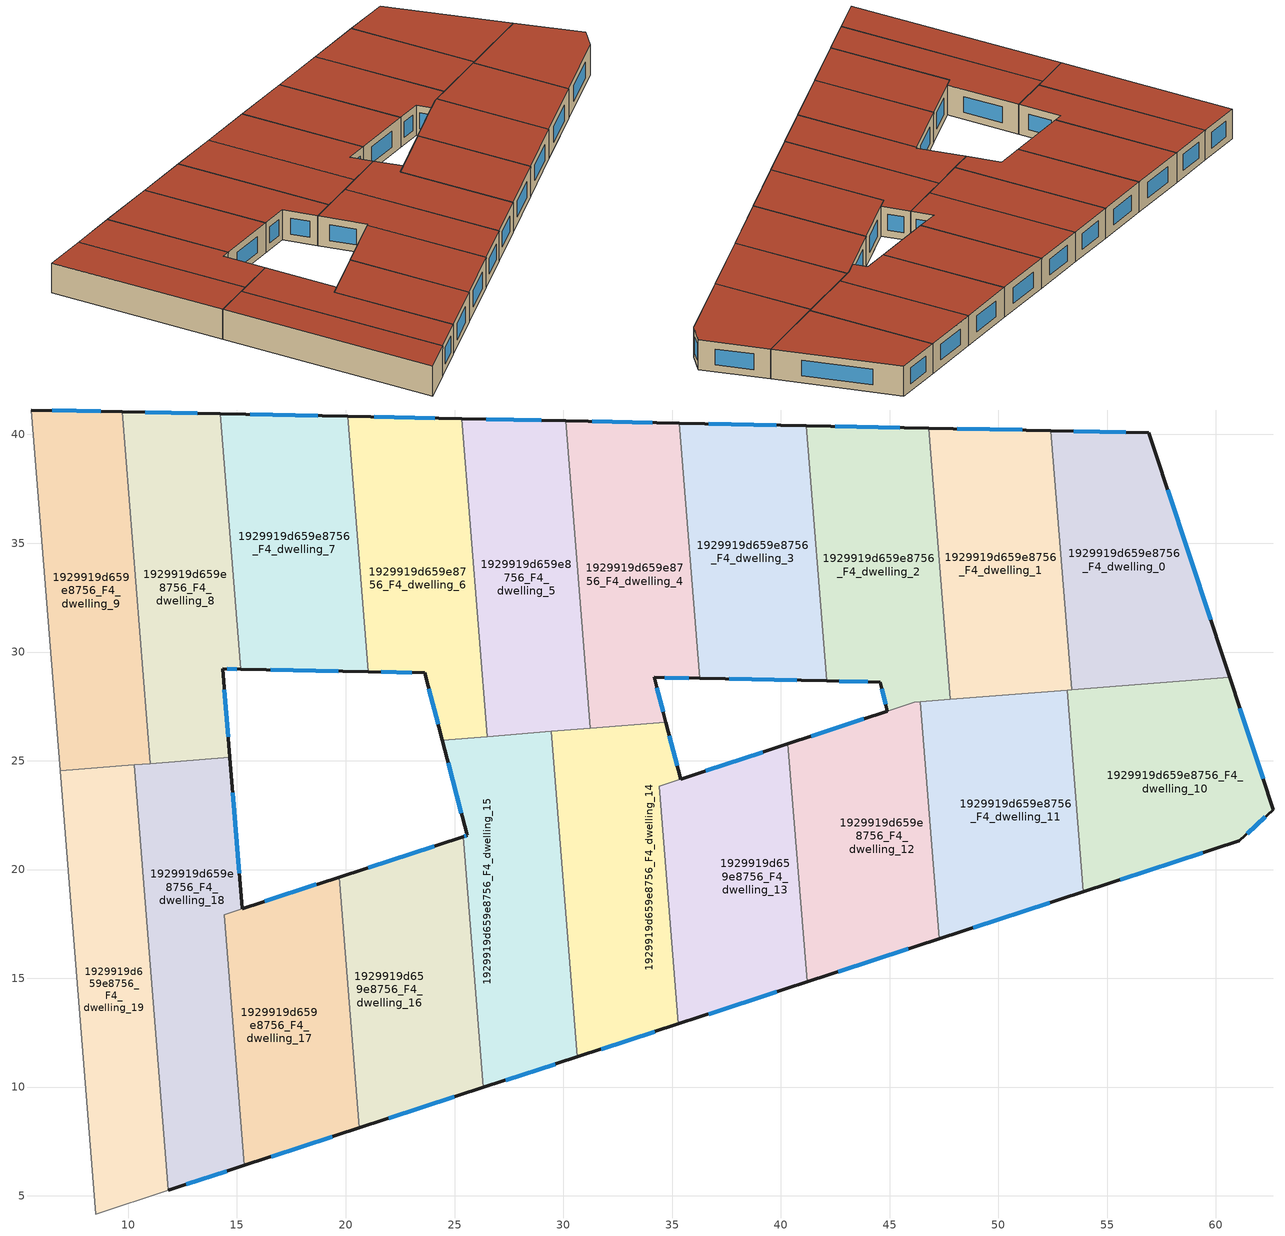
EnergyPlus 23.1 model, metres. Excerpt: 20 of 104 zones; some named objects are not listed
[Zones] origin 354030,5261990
1929919d659e8756_F4_dwelling_0
 floor to 1929919d659e8756_F3_dwelling_0 (EU_floor_Construction): 56.91,40.09 60.63,28.85 53.37,28.27 52.42,40.18 z12
 wall outside (EU_wall_Construction): 60.63,28.85 56.91,40.09 52.42,40.18 z12:15
 wall to 1929919d659e8756_F4_dwelling_1 (EU_wall_Construction): 52.42,40.18 53.37,28.27 z12:15
 wall to 1929919d659e8756_F4_dwelling_10 (EU_wall_Construction): 53.37,28.27 60.63,28.85 z12:15
 window (EU_Window_Construction): 55.85,40.11 53.47,40.16 / 59.75,31.49 57.78,37.45 z12.7:14.3
 roof outside (EU_roof_Construction): 60.63,28.85 56.91,40.09 52.42,40.18 53.37,28.27 z15
1929919d659e8756_F4_dwelling_1
 floor to 1929919d659e8756_F3_dwelling_1 (EU_floor_Construction): 52.42,40.18 53.37,28.27 47.79,27.82 46.79,40.29 z12
 wall outside (EU_wall_Construction): 52.42,40.18 46.79,40.29 z12:15
 wall to 1929919d659e8756_F4_dwelling_2 (EU_wall_Construction): 46.79,40.29 47.79,27.82 z12:15
 wall to 1929919d659e8756_F4_dwelling_11 (EU_wall_Construction): 47.79,27.82 53.17,28.25 z12:15
 wall to 1929919d659e8756_F4_dwelling_10 (EU_wall_Construction): 53.17,28.25 53.37,28.27 z12:15
 window (EU_Window_Construction): 51.1,40.21 48.11,40.27 z12.7:14.3
 roof outside (EU_roof_Construction): 53.37,28.27 52.42,40.18 46.79,40.29 47.79,27.82 z15
1929919d659e8756_F4_dwelling_10
 floor to 1929919d659e8756_F3_dwelling_10 (EU_floor_Construction): 60.63,28.85 62.65,22.75 61.07,21.31 54.57,19.19 53.84,28.3 z12
 floor to 1929919d659e8756_F3_dwelling_11 (EU_floor_Construction): 53.84,28.3 54.57,19.19 53.91,18.98 53.17,28.25 z12
 wall outside (EU_wall_Construction): 53.91,18.98 61.07,21.31 62.65,22.75 60.63,28.85 z12:15
 wall to 1929919d659e8756_F4_dwelling_11 (EU_wall_Construction): 53.17,28.25 53.91,18.98 z12:15
 window (EU_Window_Construction): 62.17,24.19 61.1,27.42 / 61.44,21.65 62.28,22.42 / 55.59,19.53 59.39,20.77 z12.7:14.3
 roof outside (EU_roof_Construction): 61.07,21.31 62.65,22.75 60.63,28.85 53.17,28.25 53.91,18.98 z15
1929919d659e8756_F4_dwelling_11
 floor to 1929919d659e8756_F3_dwelling_11 (EU_floor_Construction): 53.17,28.25 53.91,18.98 48.42,17.19 47.56,27.8 z12
 floor to 1929919d659e8756_F3_dwelling_12 (EU_floor_Construction): 47.56,27.8 48.42,17.19 47.29,16.82 46.41,27.71 z12
 wall outside (EU_wall_Construction): 47.29,16.82 53.91,18.98 z12:15
 wall to 1929919d659e8756_F4_dwelling_12 (EU_wall_Construction): 46.41,27.71 47.29,16.82 z12:15
 wall to 1929919d659e8756_F4_dwelling_2 (EU_wall_Construction): 47.79,27.82 46.41,27.71 z12:15
 window (EU_Window_Construction): 48.84,17.33 52.36,18.47 z12.7:14.3
 roof outside (EU_roof_Construction): 53.91,18.98 53.17,28.25 46.41,27.71 47.29,16.82 z15
1929919d659e8756_F4_dwelling_12
 floor to 1929919d659e8756_F3_dwelling_12 (EU_floor_Construction): 46.41,27.71 47.29,16.82 42.87,15.38 41.99,26.32 46.14,27.69 z12
 floor to 1929919d659e8756_F3_dwelling_13 (EU_floor_Construction): 41.99,26.32 42.87,15.38 41.2,14.83 40.33,25.78 z12
 wall outside (EU_wall_Construction): 41.21,14.83 47.29,16.82 / 44.89,27.28 40.33,25.78 z12:15
 wall to 1929919d659e8756_F4_dwelling_13 (EU_wall_Construction): 40.33,25.77 41.21,14.83 z12:15
 wall to 1929919d659e8756_F4_dwelling_2 (EU_wall_Construction): 46.14,27.68 44.9,27.28 / 46.41,27.71 46.14,27.69 z12:15
 window (EU_Window_Construction): 42.63,15.3 45.86,16.35 / 43.82,26.92 41.4,26.13 z12.7:14.3
 roof outside (EU_roof_Construction): 47.29,16.82 46.41,27.71 46.14,27.69 40.33,25.78 41.21,14.83 z15
1929919d659e8756_F4_dwelling_13
 floor to 1929919d659e8756_F3_dwelling_13 (EU_floor_Construction): 40.33,25.77 41.2,14.83 37.32,13.57 36.44,24.5 z12
 floor to 1929919d659e8756_F3_dwelling_14 (EU_floor_Construction): 36.44,24.5 37.32,13.57 35.29,12.91 34.41,23.83 z12
 wall outside (EU_wall_Construction): 35.29,12.91 41.21,14.83 z12:15
 wall to 1929919d659e8756_F4_dwelling_14 (EU_wall_Construction): 40.33,25.77 34.41,23.83 35.29,12.91 z12:15
 window (EU_Window_Construction): 36.68,13.36 39.82,14.38 z12.7:14.3
 roof outside (EU_roof_Construction): 41.21,14.83 40.33,25.77 34.41,23.83 35.29,12.91 z15
1929919d659e8756_F4_dwelling_14
 floor to 1929919d659e8756_F3_dwelling_14 (EU_floor_Construction): 34.72,26.77 35.39,24.16 36.44,24.5 34.41,23.83 35.29,12.91 32.71,12.06 31.55,26.51 z12
 floor to 1929919d659e8756_F3_dwelling_15 (EU_floor_Construction): 31.55,26.51 32.71,12.06 30.65,11.39 29.45,26.35 z12
 wall outside (EU_wall_Construction): 40.33,25.78 35.39,24.16 34.72,26.77 / 30.65,11.39 35.29,12.91 z12:15
 wall to 1929919d659e8756_F4_dwelling_15 (EU_wall_Construction): 29.45,26.35 30.65,11.39 z12:15
 wall to 1929919d659e8756_F4_dwelling_4 (EU_wall_Construction): 34.72,26.77 31.24,26.49 z12:15
 wall to 1929919d659e8756_F4_dwelling_5 (EU_wall_Construction): 31.24,26.49 29.45,26.35 z12:15
 window (EU_Window_Construction): 35.23,24.77 34.87,26.16 / 39.17,25.4 36.55,24.54 / 31.74,11.75 34.2,12.55 z12.7:14.3
 roof outside (EU_roof_Construction): 35.29,12.91 34.41,23.83 40.33,25.78 35.39,24.16 34.72,26.77 29.45,26.35 30.65,11.39 z15
1929919d659e8756_F4_dwelling_15
 floor to 1929919d659e8756_F3_dwelling_16 (EU_floor_Construction): 27.41,26.18 28.65,10.74 26.33,9.98 25.41,21.51 25.57,21.57 24.44,25.94 z12
 floor to 1929919d659e8756_F3_dwelling_15 (EU_floor_Construction): 29.45,26.35 30.65,11.39 28.65,10.74 27.41,26.18 z12
 wall outside (EU_wall_Construction): 26.33,9.98 30.65,11.39 / 24.44,25.94 25.57,21.57 25.41,21.51 z12:15
 wall to 1929919d659e8756_F4_dwelling_16 (EU_wall_Construction): 25.41,21.51 26.33,9.98 z12:15
 wall to 1929919d659e8756_F4_dwelling_5 (EU_wall_Construction): 29.45,26.35 26.5,26.11 z12:15
 wall to 1929919d659e8756_F4_dwelling_6 (EU_wall_Construction): 26.5,26.11 24.44,25.94 z12:15
 window (EU_Window_Construction): 27.34,10.31 29.64,11.06 / 25.53,21.55 25.44,21.52 / 24.71,24.92 25.31,22.59 z12.7:14.3
 roof outside (EU_roof_Construction): 30.65,11.39 29.45,26.35 24.44,25.94 25.57,21.57 25.41,21.51 26.33,9.98 z15
1929919d659e8756_F4_dwelling_16
 floor to 1929919d659e8756_F3_dwelling_17 (EU_floor_Construction): 23.39,20.85 24.31,9.32 20.63,8.12 19.7,19.65 z12
 floor to 1929919d659e8756_F3_dwelling_16 (EU_floor_Construction): 25.41,21.51 26.33,9.98 24.31,9.32 23.39,20.85 z12
 wall outside (EU_wall_Construction): 20.63,8.12 26.33,9.98 / 25.41,21.51 19.7,19.65 z12:15
 wall to 1929919d659e8756_F4_dwelling_17 (EU_wall_Construction): 19.7,19.65 20.63,8.12 z12:15
 window (EU_Window_Construction): 21.97,8.56 24.99,9.55 / 24.07,21.07 21.04,20.09 z12.7:14.3
 roof outside (EU_roof_Construction): 26.33,9.98 25.41,21.51 19.7,19.65 20.63,8.12 z15
1929919d659e8756_F4_dwelling_17
 floor to 1929919d659e8756_F3_dwelling_17 (EU_floor_Construction): 19.7,19.65 20.63,8.12 19.49,7.75 18.56,19.28 z12
 floor to 1929919d659e8756_F3_dwelling_18 (EU_floor_Construction): 18.56,19.28 19.49,7.75 15.34,6.4 14.41,17.93 15.24,18.2 18.12,19.14 18.17,19.16 18.51,19.27 z12
 wall outside (EU_wall_Construction): 15.34,6.4 20.63,8.12 / 19.7,19.65 15.24,18.2 z12:15
 wall to 1929919d659e8756_F4_dwelling_18 (EU_wall_Construction): 15.23,18.2 14.41,17.93 15.34,6.4 z12:15
 window (EU_Window_Construction): 16.58,6.8 19.39,7.72 / 18.65,19.31 16.29,18.54 z12.7:14.3
 roof outside (EU_roof_Construction): 20.63,8.12 19.7,19.65 14.41,17.93 15.34,6.4 z15
1929919d659e8756_F4_dwelling_18
 floor to 1929919d659e8756_F3_dwelling_19 (EU_floor_Construction): 14.67,25.16 15.23,18.2 13.77,17.72 14.69,6.19 11.85,5.26 10.28,24.81 z12
 floor to 1929919d659e8756_F3_dwelling_18 (EU_floor_Construction): 14.41,17.93 15.34,6.4 14.69,6.19 13.77,17.72 z12
 wall outside (EU_wall_Construction): 15.23,18.2 14.67,25.16 / 11.85,5.26 15.34,6.4 z12:15
 wall to 1929919d659e8756_F4_dwelling_19 (EU_wall_Construction): 10.28,24.81 11.85,5.26 z12:15
 wall to 1929919d659e8756_F4_dwelling_8 (EU_wall_Construction): 14.67,25.16 11.02,24.87 z12:15
 wall to 1929919d659e8756_F4_dwelling_9 (EU_wall_Construction): 11.02,24.87 10.28,24.81 z12:15
 window (EU_Window_Construction): 15.1,19.83 14.81,23.53 / 12.67,5.52 14.52,6.13 z12.7:14.3
 roof outside (EU_roof_Construction): 15.34,6.4 14.41,17.93 15.23,18.2 14.67,25.16 10.28,24.81 11.85,5.26 z15
1929919d659e8756_F4_dwelling_19
 floor to 1929919d659e8756_F3_dwelling_19 (EU_floor_Construction): 10.28,24.81 11.85,5.26 11.78,5.24 10.21,24.8 z12
 floor to 1929919d659e8756_F3_dwelling_20 (EU_floor_Construction): 10.21,24.8 11.78,5.24 8.5,4.17 6.86,24.53 z12
 wall adiabatic (EU_wall_Construction): 6.86,24.53 8.5,4.17 11.85,5.26 z12:15
 wall to 1929919d659e8756_F4_dwelling_9 (EU_wall_Construction): 10.28,24.81 6.86,24.53 z12:15
 roof outside (EU_roof_Construction): 11.85,5.26 10.28,24.81 6.86,24.53 8.5,4.17 z15
1929919d659e8756_F4_dwelling_2
 floor to 1929919d659e8756_F3_dwelling_2 (EU_floor_Construction): 46.79,40.29 47.79,27.82 44.82,27.58 44.57,28.62 42.11,28.67 41.17,40.41 z12
 floor to 1929919d659e8756_F3_dwelling_12 (EU_floor_Construction): 46.15,27.69 46.14,27.68 44.9,27.28 44.82,27.58 z12
 wall outside (EU_wall_Construction): 42.11,28.67 44.57,28.62 44.9,27.28 / 46.79,40.29 41.17,40.41 z12:15
 wall to 1929919d659e8756_F4_dwelling_3 (EU_wall_Construction): 41.17,40.41 42.11,28.67 z12:15
 window (EU_Window_Construction): 44.65,28.3 44.82,27.59 / 42.69,28.66 43.99,28.63 / 45.47,40.32 42.49,40.38 z12.7:14.3
 roof outside (EU_roof_Construction): 47.79,27.82 46.79,40.29 41.17,40.41 42.11,28.67 44.57,28.62 44.9,27.28 46.14,27.68 z15
1929919d659e8756_F4_dwelling_3
 floor to 1929919d659e8756_F3_dwelling_3 (EU_floor_Construction): 41.17,40.41 42.11,28.67 36.27,28.79 35.32,40.52 z12
 wall outside (EU_wall_Construction): 41.17,40.41 35.32,40.52 / 36.27,28.79 42.11,28.67 z12:15
 wall to 1929919d659e8756_F4_dwelling_4 (EU_wall_Construction): 35.32,40.52 36.27,28.79 z12:15
 window (EU_Window_Construction): 39.8,40.43 36.7,40.5 / 37.64,28.76 40.74,28.7 z12.7:14.3
 roof outside (EU_roof_Construction): 42.11,28.67 41.17,40.41 35.32,40.52 36.27,28.79 z15
1929919d659e8756_F4_dwelling_4
 floor to 1929919d659e8756_F3_dwelling_4 (EU_floor_Construction): 35.32,40.52 36.27,28.79 34.18,28.83 34.72,26.77 31.24,26.49 30.11,40.63 z12
 wall outside (EU_wall_Construction): 34.72,26.77 34.18,28.83 36.27,28.79 / 35.32,40.52 30.11,40.63 z12:15
 wall to 1929919d659e8756_F4_dwelling_5 (EU_wall_Construction): 30.11,40.63 31.24,26.49 z12:15
 window (EU_Window_Construction): 34.59,27.25 34.31,28.35 / 34.1,40.55 31.33,40.6 / 34.67,28.82 35.78,28.8 z12.7:14.3
 roof outside (EU_roof_Construction): 34.72,26.77 34.18,28.83 36.27,28.79 35.32,40.52 30.11,40.63 31.24,26.49 z15
1929919d659e8756_F4_dwelling_5
 floor to 1929919d659e8756_F3_dwelling_5 (EU_floor_Construction): 30.11,40.63 31.24,26.49 26.51,26.11 25.33,40.73 z12
 wall outside (EU_wall_Construction): 30.11,40.63 25.33,40.73 z12:15
 wall to 1929919d659e8756_F4_dwelling_6 (EU_wall_Construction): 25.33,40.73 26.51,26.11 z12:15
 window (EU_Window_Construction): 28.98,40.65 26.45,40.7 z12.7:14.3
 roof outside (EU_roof_Construction): 31.24,26.49 30.11,40.63 25.33,40.73 26.51,26.11 z15
1929919d659e8756_F4_dwelling_6
 floor to 1929919d659e8756_F3_dwelling_6 (EU_floor_Construction): 25.33,40.73 26.51,26.11 24.44,25.94 23.64,29.04 21.03,29.09 20.09,40.83 z12
 wall outside (EU_wall_Construction): 21.03,29.09 23.64,29.04 24.44,25.94 / 25.33,40.73 20.09,40.83 z12:15
 wall to 1929919d659e8756_F4_dwelling_7 (EU_wall_Construction): 20.09,40.83 21.03,29.09 z12:15
 window (EU_Window_Construction): 23.82,28.31 24.25,26.67 / 21.64,29.08 23.02,29.05 / 24.1,40.75 21.32,40.81 z12.7:14.3
 roof outside (EU_roof_Construction): 26.51,26.11 25.33,40.73 20.09,40.83 21.03,29.09 23.64,29.04 24.44,25.94 z15
1929919d659e8756_F4_dwelling_7
 floor to 1929919d659e8756_F3_dwelling_7 (EU_floor_Construction): 20.09,40.83 21.03,29.09 15.18,29.21 14.24,40.95 z12
 wall outside (EU_wall_Construction): 20.09,40.83 14.24,40.95 / 15.18,29.21 21.03,29.09 z12:15
 wall to 1929919d659e8756_F4_dwelling_8 (EU_wall_Construction): 14.24,40.95 15.18,29.21 z12:15
 window (EU_Window_Construction): 18.71,40.86 15.61,40.92 / 16.55,29.19 19.65,29.12 z12.7:14.3
 roof outside (EU_roof_Construction): 21.03,29.09 20.09,40.83 14.24,40.95 15.18,29.21 z15
1929919d659e8756_F4_dwelling_8
 floor to 1929919d659e8756_F3_dwelling_8 (EU_floor_Construction): 14.24,40.95 15.18,29.21 14.35,29.23 14.67,25.16 11.02,24.87 9.72,41.04 z12
 wall outside (EU_wall_Construction): 14.67,25.16 14.35,29.23 15.18,29.21 / 14.24,40.95 9.72,41.04 z12:15
 wall to 1929919d659e8756_F4_dwelling_9 (EU_wall_Construction): 9.72,41.04 11.02,24.87 z12:15
 window (EU_Window_Construction): 14.6,26.12 14.42,28.27 / 13.18,40.97 10.78,41.02 / 14.54,29.23 14.98,29.22 z12.7:14.3
 roof outside (EU_roof_Construction): 14.67,25.16 14.35,29.23 15.18,29.21 14.24,40.95 9.72,41.04 11.02,24.87 z15
1929919d659e8756_F4_dwelling_9
 floor to 1929919d659e8756_F3_dwelling_9 (EU_floor_Construction): 9.72,41.04 11.02,24.87 6.86,24.53 5.53,41.12 z12
 wall outside (EU_wall_Construction): 9.72,41.04 5.53,41.12 z12:15
 wall adiabatic (EU_wall_Construction): 5.53,41.12 6.86,24.53 z12:15
 window (EU_Window_Construction): 8.74,41.06 6.52,41.11 z12.7:14.3
 roof outside (EU_roof_Construction): 11.02,24.87 9.72,41.04 5.53,41.12 6.86,24.53 z15
[Building]
EU S2 Campaign: North Axis=0; Terrain=City; Solar Distribution=FullExterior
[Site:Location]
Budapest.Ferenc.Liszt.Intl.AP: Latitude=47.437; Longitude=19.256; Time Zone=1; Elevation=185
[SizingPeriod:WeatherFileDays]
AnnualSizingPeriod: Begin Month=1; Begin Day of Month=1; End Month=12; End Day of Month=31; Day of Week for Start Day=Monday; Use Weather File Daylight Saving Period=No; Use Weather File Rain and Snow Indicators=No
[MATERIAL]
EU_InternalMass_Material: Roughness=MediumRough; Thickness=0.1; Conductivity=1; Density=1800; Specific Heat=900; Thermal Absorptance=0.9; Solar Absorptance=0.7; Visible Absorptance=0.7
[MATERIAL:NOMASS] Roughness=MediumRough; Thermal Absorptance=0.9; Solar Absorptance=0.7; Visible Absorptance=0.7
Name | Thermal Resistance
EU_wall_NoMass | 0.832559
EU_roof_NoMass | 1.39638
EU_floor_NoMass | 0.872794
[WINDOWMATERIAL:SIMPLEGLAZINGSYSTEM]
EU_Window_SimpleGlazing: UFactor=2.79869; Solar Heat Gain Coefficient=0.75; Visible Transmittance=0.75
[CONSTRUCTION]
EU_wall_Construction: EU_wall_NoMass
EU_roof_Construction: EU_roof_NoMass
EU_floor_Construction: EU_floor_NoMass
EU_Window_Construction: EU_Window_SimpleGlazing
EU_InternalMass_Construction: EU_InternalMass_Material
[ZONE] Type=1; Multiplier=1; Ceiling Height=autocalculate; Floor Area=autocalculate; Part of Total Floor Area=Yes
Name | Volume
1929919d659e8756_F4_dwelling_0 | 205.592
1929919d659e8756_F4_dwelling_1 | 205.605
1929919d659e8756_F4_dwelling_10 | 205.616
1929919d659e8756_F4_dwelling_11; 1929919d659e8756_F4_dwelling_9 | 205.596
1929919d659e8756_F4_dwelling_12 | 204.997
1929919d659e8756_F4_dwelling_13 | 199.05
1929919d659e8756_F4_dwelling_14 | 212.085
1929919d659e8756_F4_dwelling_15 | 208.783
1929919d659e8756_F4_dwelling_16 | 202.453
1929919d659e8756_F4_dwelling_17 | 187.762
1929919d659e8756_F4_dwelling_18 | 223.459
1929919d659e8756_F4_dwelling_19; 1929919d659e8756_F4_dwelling_6 | 205.599
1929919d659e8756_F4_dwelling_2 | 206.214
1929919d659e8756_F4_dwelling_3 | 205.585
1929919d659e8756_F4_dwelling_4 | 205.604
1929919d659e8756_F4_dwelling_5 | 205.594
1929919d659e8756_F4_dwelling_7 | 205.608
1929919d659e8756_F4_dwelling_8 | 205.609
[INTERNALMASS] Construction=EU_InternalMass_Construction
Name | Zone or ZoneList | Surface Area
1929919d659e8756_F4_dwelling_0_EU_InternalMass | 1929919d659e8756_F4_dwelling_0 | 68.5306
1929919d659e8756_F4_dwelling_1_EU_InternalMass | 1929919d659e8756_F4_dwelling_1 | 68.5353
1929919d659e8756_F4_dwelling_2_EU_InternalMass | 1929919d659e8756_F4_dwelling_2 | 68.7378
1929919d659e8756_F4_dwelling_3_EU_InternalMass | 1929919d659e8756_F4_dwelling_3 | 68.5284
1929919d659e8756_F4_dwelling_4_EU_InternalMass | 1929919d659e8756_F4_dwelling_4 | 68.5346
1929919d659e8756_F4_dwelling_5_EU_InternalMass | 1929919d659e8756_F4_dwelling_5 | 68.5313
1929919d659e8756_F4_dwelling_6_EU_InternalMass | 1929919d659e8756_F4_dwelling_6 | 68.533
1929919d659e8756_F4_dwelling_7_EU_InternalMass | 1929919d659e8756_F4_dwelling_7 | 68.5361
1929919d659e8756_F4_dwelling_8_EU_InternalMass | 1929919d659e8756_F4_dwelling_8 | 68.5363
1929919d659e8756_F4_dwelling_9_EU_InternalMass | 1929919d659e8756_F4_dwelling_9 | 68.5321
1929919d659e8756_F4_dwelling_10_EU_InternalMass | 1929919d659e8756_F4_dwelling_10 | 68.5386
1929919d659e8756_F4_dwelling_11_EU_InternalMass | 1929919d659e8756_F4_dwelling_11 | 68.5319
1929919d659e8756_F4_dwelling_12_EU_InternalMass | 1929919d659e8756_F4_dwelling_12 | 68.3361
1929919d659e8756_F4_dwelling_13_EU_InternalMass | 1929919d659e8756_F4_dwelling_13 | 66.3699
1929919d659e8756_F4_dwelling_14_EU_InternalMass | 1929919d659e8756_F4_dwelling_14 | 70.6947
1929919d659e8756_F4_dwelling_15_EU_InternalMass | 1929919d659e8756_F4_dwelling_15 | 69.594
1929919d659e8756_F4_dwelling_16_EU_InternalMass | 1929919d659e8756_F4_dwelling_16 | 67.4842
1929919d659e8756_F4_dwelling_17_EU_InternalMass | 1929919d659e8756_F4_dwelling_17 | 62.5885
1929919d659e8756_F4_dwelling_18_EU_InternalMass | 1929919d659e8756_F4_dwelling_18 | 74.4866
1929919d659e8756_F4_dwelling_19_EU_InternalMass | 1929919d659e8756_F4_dwelling_19 | 68.5331
[OTHEREQUIPMENT] Fuel Type=Electricity; Design Level Calculation Method=Watts/Area; Power per Zone Floor Area=1; Fraction Latent=0; Fraction Radiant=0; Fraction Lost=0; Carbon Dioxide Generation Rate=0; EndUse Subcategory=EU_Step8_InternalGains
Name | Zone or ZoneList or Space or SpaceList | Schedule
EU_Step8_InternalGain_1929919d659e8756_F4_dwelling_0_f000 | 1929919d659e8756_F4_dwelling_0 | EU_Step8_GainSchedule_1929919d659e8756_F4_dwelling_0_f000
EU_Step8_InternalGain_1929919d659e8756_F4_dwelling_1_f000 | 1929919d659e8756_F4_dwelling_1 | EU_Step8_GainSchedule_1929919d659e8756_F4_dwelling_1_f000
EU_Step8_InternalGain_1929919d659e8756_F4_dwelling_2_f000 | 1929919d659e8756_F4_dwelling_2 | EU_Step8_GainSchedule_1929919d659e8756_F4_dwelling_2_f000
EU_Step8_InternalGain_1929919d659e8756_F4_dwelling_3_f000 | 1929919d659e8756_F4_dwelling_3 | EU_Step8_GainSchedule_1929919d659e8756_F4_dwelling_3_f000
EU_Step8_InternalGain_1929919d659e8756_F4_dwelling_4_f000 | 1929919d659e8756_F4_dwelling_4 | EU_Step8_GainSchedule_1929919d659e8756_F4_dwelling_4_f000
EU_Step8_InternalGain_1929919d659e8756_F4_dwelling_5_f000 | 1929919d659e8756_F4_dwelling_5 | EU_Step8_GainSchedule_1929919d659e8756_F4_dwelling_5_f000
EU_Step8_InternalGain_1929919d659e8756_F4_dwelling_6_f000 | 1929919d659e8756_F4_dwelling_6 | EU_Step8_GainSchedule_1929919d659e8756_F4_dwelling_6_f000
EU_Step8_InternalGain_1929919d659e8756_F4_dwelling_7_f000 | 1929919d659e8756_F4_dwelling_7 | EU_Step8_GainSchedule_1929919d659e8756_F4_dwelling_7_f000
EU_Step8_InternalGain_1929919d659e8756_F4_dwelling_8_f000 | 1929919d659e8756_F4_dwelling_8 | EU_Step8_GainSchedule_1929919d659e8756_F4_dwelling_8_f000
EU_Step8_InternalGain_1929919d659e8756_F4_dwelling_9_f000 | 1929919d659e8756_F4_dwelling_9 | EU_Step8_GainSchedule_1929919d659e8756_F4_dwelling_9_f000
EU_Step8_InternalGain_1929919d659e8756_F4_dwelling_10_f000 | 1929919d659e8756_F4_dwelling_10 | EU_Step8_GainSchedule_1929919d659e8756_F4_dwelling_10_f000
EU_Step8_InternalGain_1929919d659e8756_F4_dwelling_11_f000 | 1929919d659e8756_F4_dwelling_11 | EU_Step8_GainSchedule_1929919d659e8756_F4_dwelling_11_f000
EU_Step8_InternalGain_1929919d659e8756_F4_dwelling_12_f000 | 1929919d659e8756_F4_dwelling_12 | EU_Step8_GainSchedule_1929919d659e8756_F4_dwelling_12_f000
EU_Step8_InternalGain_1929919d659e8756_F4_dwelling_13_f000 | 1929919d659e8756_F4_dwelling_13 | EU_Step8_GainSchedule_1929919d659e8756_F4_dwelling_13_f000
EU_Step8_InternalGain_1929919d659e8756_F4_dwelling_14_f000 | 1929919d659e8756_F4_dwelling_14 | EU_Step8_GainSchedule_1929919d659e8756_F4_dwelling_14_f000
EU_Step8_InternalGain_1929919d659e8756_F4_dwelling_15_f000 | 1929919d659e8756_F4_dwelling_15 | EU_Step8_GainSchedule_1929919d659e8756_F4_dwelling_15_f000
EU_Step8_InternalGain_1929919d659e8756_F4_dwelling_16_f000 | 1929919d659e8756_F4_dwelling_16 | EU_Step8_GainSchedule_1929919d659e8756_F4_dwelling_16_f000
EU_Step8_InternalGain_1929919d659e8756_F4_dwelling_17_f000 | 1929919d659e8756_F4_dwelling_17 | EU_Step8_GainSchedule_1929919d659e8756_F4_dwelling_17_f000
EU_Step8_InternalGain_1929919d659e8756_F4_dwelling_18_f000 | 1929919d659e8756_F4_dwelling_18 | EU_Step8_GainSchedule_1929919d659e8756_F4_dwelling_18_f000
EU_Step8_InternalGain_1929919d659e8756_F4_dwelling_19_f000 | 1929919d659e8756_F4_dwelling_19 | EU_Step8_GainSchedule_1929919d659e8756_F4_dwelling_19_f000
[ZONEVENTILATION:DESIGNFLOWRATE] Schedule=EU_AlwaysOn; Design Flow Rate Calculation Method=AirChanges/Hour; Air Changes per Hour=0.475469; Ventilation Type=Natural; Fan Pressure Rise=0; Fan Total Efficiency=1; Constant Term Coefficient=1; Temperature Term Coefficient=0; Velocity Term Coefficient=0; Velocity Squared Term Coefficient=0; Minimum Indoor Temperature=-100; Maximum Indoor Temperature=100; Delta Temperature=-100; Minimum Outdoor Temperature=-100; Maximum Outdoor Temperature=100; Maximum Wind Speed=40
Name | Zone or ZoneList or Space or SpaceList
EU_ConstantAir_1929919d659e8756_F4_dwelling_0 | 1929919d659e8756_F4_dwelling_0
EU_ConstantAir_1929919d659e8756_F4_dwelling_1 | 1929919d659e8756_F4_dwelling_1
EU_ConstantAir_1929919d659e8756_F4_dwelling_2 | 1929919d659e8756_F4_dwelling_2
EU_ConstantAir_1929919d659e8756_F4_dwelling_3 | 1929919d659e8756_F4_dwelling_3
EU_ConstantAir_1929919d659e8756_F4_dwelling_4 | 1929919d659e8756_F4_dwelling_4
EU_ConstantAir_1929919d659e8756_F4_dwelling_5 | 1929919d659e8756_F4_dwelling_5
EU_ConstantAir_1929919d659e8756_F4_dwelling_6 | 1929919d659e8756_F4_dwelling_6
EU_ConstantAir_1929919d659e8756_F4_dwelling_7 | 1929919d659e8756_F4_dwelling_7
EU_ConstantAir_1929919d659e8756_F4_dwelling_8 | 1929919d659e8756_F4_dwelling_8
EU_ConstantAir_1929919d659e8756_F4_dwelling_9 | 1929919d659e8756_F4_dwelling_9
EU_ConstantAir_1929919d659e8756_F4_dwelling_10 | 1929919d659e8756_F4_dwelling_10
EU_ConstantAir_1929919d659e8756_F4_dwelling_11 | 1929919d659e8756_F4_dwelling_11
EU_ConstantAir_1929919d659e8756_F4_dwelling_12 | 1929919d659e8756_F4_dwelling_12
EU_ConstantAir_1929919d659e8756_F4_dwelling_13 | 1929919d659e8756_F4_dwelling_13
EU_ConstantAir_1929919d659e8756_F4_dwelling_14 | 1929919d659e8756_F4_dwelling_14
EU_ConstantAir_1929919d659e8756_F4_dwelling_15 | 1929919d659e8756_F4_dwelling_15
EU_ConstantAir_1929919d659e8756_F4_dwelling_16 | 1929919d659e8756_F4_dwelling_16
EU_ConstantAir_1929919d659e8756_F4_dwelling_17 | 1929919d659e8756_F4_dwelling_17
EU_ConstantAir_1929919d659e8756_F4_dwelling_18 | 1929919d659e8756_F4_dwelling_18
EU_ConstantAir_1929919d659e8756_F4_dwelling_19 | 1929919d659e8756_F4_dwelling_19
[HVACTEMPLATE:ZONE:IDEALLOADSAIRSYSTEM] System Availability Schedule=EU_AlwaysOn; Maximum Heating Supply Air Temperature=50; Minimum Cooling Supply Air Temperature=13; Maximum Heating Supply Air Humidity Ratio=0.0156; Minimum Cooling Supply Air Humidity Ratio=0.0077; Heating Limit=NoLimit; Cooling Limit=NoLimit; Heating Availability Schedule=EU_AlwaysOn; Cooling Availability Schedule=EU_CoolingOff; Dehumidification Control Type=ConstantSensibleHeatRatio; Cooling Sensible Heat Ratio=0.7; Dehumidification Setpoint=60; Humidification Control Type=None; Humidification Setpoint=30; Outdoor Air Method=None; Outdoor Air Flow Rate per Person=0.00944; Outdoor Air Flow Rate per Zone Floor Area=0; Outdoor Air Flow Rate per Zone=0; Demand Controlled Ventilation Type=None; Outdoor Air Economizer Type=NoEconomizer; Heat Recovery Type=None; Sensible Heat Recovery Effectiveness=0.7; Latent Heat Recovery Effectiveness=0.65
Name | Template Thermostat
1929919d659e8756_F4_dwelling_0 | EU_HeatOnly_1929919d659e8756_F4_dwelling_0
1929919d659e8756_F4_dwelling_1 | EU_HeatOnly_1929919d659e8756_F4_dwelling_1
1929919d659e8756_F4_dwelling_2 | EU_HeatOnly_1929919d659e8756_F4_dwelling_2
1929919d659e8756_F4_dwelling_3 | EU_HeatOnly_1929919d659e8756_F4_dwelling_3
1929919d659e8756_F4_dwelling_4 | EU_HeatOnly_1929919d659e8756_F4_dwelling_4
1929919d659e8756_F4_dwelling_5 | EU_HeatOnly_1929919d659e8756_F4_dwelling_5
1929919d659e8756_F4_dwelling_6 | EU_HeatOnly_1929919d659e8756_F4_dwelling_6
1929919d659e8756_F4_dwelling_7 | EU_HeatOnly_1929919d659e8756_F4_dwelling_7
1929919d659e8756_F4_dwelling_8 | EU_HeatOnly_1929919d659e8756_F4_dwelling_8
1929919d659e8756_F4_dwelling_9 | EU_HeatOnly_1929919d659e8756_F4_dwelling_9
1929919d659e8756_F4_dwelling_10 | EU_HeatOnly_1929919d659e8756_F4_dwelling_10
1929919d659e8756_F4_dwelling_11 | EU_HeatOnly_1929919d659e8756_F4_dwelling_11
1929919d659e8756_F4_dwelling_12 | EU_HeatOnly_1929919d659e8756_F4_dwelling_12
1929919d659e8756_F4_dwelling_13 | EU_HeatOnly_1929919d659e8756_F4_dwelling_13
1929919d659e8756_F4_dwelling_14 | EU_HeatOnly_1929919d659e8756_F4_dwelling_14
1929919d659e8756_F4_dwelling_15 | EU_HeatOnly_1929919d659e8756_F4_dwelling_15
1929919d659e8756_F4_dwelling_16 | EU_HeatOnly_1929919d659e8756_F4_dwelling_16
1929919d659e8756_F4_dwelling_17 | EU_HeatOnly_1929919d659e8756_F4_dwelling_17
1929919d659e8756_F4_dwelling_18 | EU_HeatOnly_1929919d659e8756_F4_dwelling_18
1929919d659e8756_F4_dwelling_19 | EU_HeatOnly_1929919d659e8756_F4_dwelling_19
[SIZING:ZONE] Zone Cooling Design Supply Air Temperature Input Method=SupplyAirTemperature; Zone Cooling Design Supply Air Temperature=13; Zone Heating Design Supply Air Temperature Input Method=SupplyAirTemperature; Zone Heating Design Supply Air Temperature=50; Zone Cooling Design Supply Air Humidity Ratio=0.008; Zone Heating Design Supply Air Humidity Ratio=0.008; Cooling Design Air Flow Method=DesignDay; Cooling Design Air Flow Rate=0; Cooling Minimum Air Flow per Zone Floor Area=0.000762; Cooling Minimum Air Flow=0; Cooling Minimum Air Flow Fraction=0.2; Heating Design Air Flow Method=DesignDay; Heating Design Air Flow Rate=0; Heating Maximum Air Flow per Zone Floor Area=0.002032; Heating Maximum Air Flow=0.141576; Heating Maximum Air Flow Fraction=0.3; Account for Dedicated Outdoor Air System=No; Dedicated Outdoor Air System Control Strategy=NeutralSupplyAir; Dedicated Outdoor Air Low Setpoint Temperature for Design=autosize; Dedicated Outdoor Air High Setpoint Temperature for Design=autosize; Zone Load Sizing Method=Sensible Load Only No Latent Load; Zone Latent Cooling Design Supply Air Humidity Ratio Input Method=HumidityRatioDifference; Zone Cooling Design Supply Air Humidity Ratio Difference=0.005; Zone Latent Heating Design Supply Air Humidity Ratio Input Method=HumidityRatioDifference; Zone Humidification Design Supply Air Humidity Ratio Difference=0.005
1929919d659e8756_F4_dwelling_0; 1929919d659e8756_F4_dwelling_1; 1929919d659e8756_F4_dwelling_2; 1929919d659e8756_F4_dwelling_3; 1929919d659e8756_F4_dwelling_4; 1929919d659e8756_F4_dwelling_5; 1929919d659e8756_F4_dwelling_6; 1929919d659e8756_F4_dwelling_7; 1929919d659e8756_F4_dwelling_8; 1929919d659e8756_F4_dwelling_9; 1929919d659e8756_F4_dwelling_10; 1929919d659e8756_F4_dwelling_11; 1929919d659e8756_F4_dwelling_12; 1929919d659e8756_F4_dwelling_13; 1929919d659e8756_F4_dwelling_14; 1929919d659e8756_F4_dwelling_15; 1929919d659e8756_F4_dwelling_16; 1929919d659e8756_F4_dwelling_17; 1929919d659e8756_F4_dwelling_18; 1929919d659e8756_F4_dwelling_19
[SCHEDULE:CONSTANT]
Name | Hourly Value
EU_AlwaysOn | 1
EU_CoolingOff | 0
[SCHEDULE:FILE] Column Number=1; Rows to Skip at Top=0; Number of Hours of Data=8760; Column Separator=Comma; Interpolate to Timestep=No; Minutes per Item=60; Adjust Schedule for Daylight Savings=Yes
Name | File
EU_Step8_GainSchedule_1929919d659e8756_F4_dwelling_0_f000 | ../../schedules/1929919d659e8756/1929919d659e8756_F4_dwelling_0_f000_gain.csv
EU_Step8_GainSchedule_1929919d659e8756_F4_dwelling_1_f000 | ../../schedules/1929919d659e8756/1929919d659e8756_F4_dwelling_1_f000_gain.csv
EU_Step8_GainSchedule_1929919d659e8756_F4_dwelling_2_f000 | ../../schedules/1929919d659e8756/1929919d659e8756_F4_dwelling_2_f000_gain.csv
EU_Step8_GainSchedule_1929919d659e8756_F4_dwelling_3_f000 | ../../schedules/1929919d659e8756/1929919d659e8756_F4_dwelling_3_f000_gain.csv
EU_Step8_GainSchedule_1929919d659e8756_F4_dwelling_4_f000 | ../../schedules/1929919d659e8756/1929919d659e8756_F4_dwelling_4_f000_gain.csv
EU_Step8_GainSchedule_1929919d659e8756_F4_dwelling_5_f000 | ../../schedules/1929919d659e8756/1929919d659e8756_F4_dwelling_5_f000_gain.csv
EU_Step8_GainSchedule_1929919d659e8756_F4_dwelling_6_f000 | ../../schedules/1929919d659e8756/1929919d659e8756_F4_dwelling_6_f000_gain.csv
EU_Step8_GainSchedule_1929919d659e8756_F4_dwelling_7_f000 | ../../schedules/1929919d659e8756/1929919d659e8756_F4_dwelling_7_f000_gain.csv
EU_Step8_GainSchedule_1929919d659e8756_F4_dwelling_8_f000 | ../../schedules/1929919d659e8756/1929919d659e8756_F4_dwelling_8_f000_gain.csv
EU_Step8_GainSchedule_1929919d659e8756_F4_dwelling_9_f000 | ../../schedules/1929919d659e8756/1929919d659e8756_F4_dwelling_9_f000_gain.csv
EU_Step8_GainSchedule_1929919d659e8756_F4_dwelling_10_f000 | ../../schedules/1929919d659e8756/1929919d659e8756_F4_dwelling_10_f000_gain.csv
EU_Step8_GainSchedule_1929919d659e8756_F4_dwelling_11_f000 | ../../schedules/1929919d659e8756/1929919d659e8756_F4_dwelling_11_f000_gain.csv
EU_Step8_GainSchedule_1929919d659e8756_F4_dwelling_12_f000 | ../../schedules/1929919d659e8756/1929919d659e8756_F4_dwelling_12_f000_gain.csv
EU_Step8_GainSchedule_1929919d659e8756_F4_dwelling_13_f000 | ../../schedules/1929919d659e8756/1929919d659e8756_F4_dwelling_13_f000_gain.csv
EU_Step8_GainSchedule_1929919d659e8756_F4_dwelling_14_f000 | ../../schedules/1929919d659e8756/1929919d659e8756_F4_dwelling_14_f000_gain.csv
EU_Step8_GainSchedule_1929919d659e8756_F4_dwelling_15_f000 | ../../schedules/1929919d659e8756/1929919d659e8756_F4_dwelling_15_f000_gain.csv
EU_Step8_GainSchedule_1929919d659e8756_F4_dwelling_16_f000 | ../../schedules/1929919d659e8756/1929919d659e8756_F4_dwelling_16_f000_gain.csv
EU_Step8_GainSchedule_1929919d659e8756_F4_dwelling_17_f000 | ../../schedules/1929919d659e8756/1929919d659e8756_F4_dwelling_17_f000_gain.csv
EU_Step8_GainSchedule_1929919d659e8756_F4_dwelling_18_f000 | ../../schedules/1929919d659e8756/1929919d659e8756_F4_dwelling_18_f000_gain.csv
EU_Step8_GainSchedule_1929919d659e8756_F4_dwelling_19_f000 | ../../schedules/1929919d659e8756/1929919d659e8756_F4_dwelling_19_f000_gain.csv
